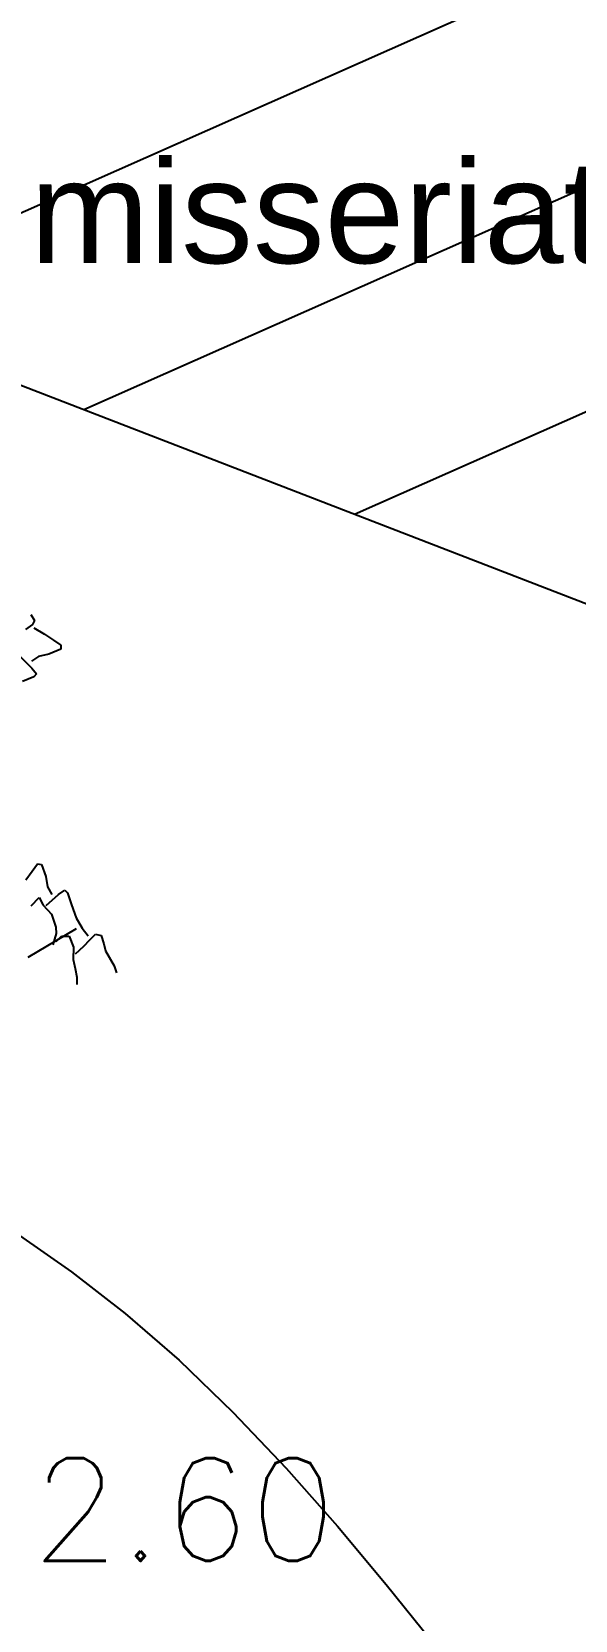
# Model space of a CAD drawing. Header units: millimetres. Extents: x 524954 to 526204, y 9523489 to 9524010.
# Drawn here: x 525412.78 to 525418.08, y 9523619.21 to 9523634.68 of the extents above; entities that cross this region are included whole.
import ezdxf

# ---------------------------------------------------------------- set-up
doc = ezdxf.new("R2010")
doc.units = ezdxf.units.MM
doc.header["$PDMODE"] = 32
doc.header["$PDSIZE"] = 0.5
doc.linetypes.add('ACAD_ISO12W100', pattern=[21, 12, -3, 0, -3, 0, -3])
doc.linetypes.add('CACHE2', pattern=[4.7625, 3.175, -1.5875])
for name, color, linetype in [('Arbre', 34, 'ACAD_ISO12W100'), ('Bati', 6, 'Continuous'), ('Bati_H', 1, 'Continuous'), ('CN_01_00', 3, 'Continuous'), ('TopoAlt', 3, 'Continuous'), ('TOPOJIS', 7, 'Continuous'), ('Toponomie', 7, 'CACHE2')]:
    doc.layers.add(name, color=color, linetype=linetype)
doc.styles.add('Simplex 1.0', font='Simplex.shx', dxfattribs={"width": 0.99, "height": 1})
doc.styles.get("Standard").update_dxf_attribs({"font": 'arial.ttf'})

# ---------------------------------------------------------------- blocks, each defined once
blk = doc.blocks.new('TCPOINT M')
at = {"color": 0}
blk.add_point((0, 0), dxfattribs=at)
at = {"layer": 'TopoAlt', "style": 'Simplex 1.0', "width": 0.99}
blk.add_attdef('ALT', (0.15, 0.15), '', height=1, dxfattribs=at)
blk = doc.blocks.new('v088')
at = {"color": 3, "linetype": 'Continuous'}
for p, q in [((2.673, 8.832), (2.708, 8.773)), ((2.691, 8.737), (2.621, 8.686)), ((2.708, 8.773), (2.691, 8.737)), ((2.701, 8.703), (2.805, 8.64)), ((2.805, 8.64), (2.893, 8.584)), ((2.893, 8.584), (2.966, 8.534)), ((2.966, 8.534), (2.964, 8.496)), ((2.568, 8.425), (2.683, 8.312)), ((2.749, 8.424), (2.679, 8.378)), ((2.848, 8.446), (2.749, 8.424)), ((2.964, 8.496), (2.848, 8.446)), ((2.704, 8.225), (2.591, 8.179)), ((2.683, 8.312), (2.729, 8.254)), ((2.729, 8.254), (2.704, 8.225)), ((2.685, 6.334), (2.739, 6.404)), ((2.739, 6.404), (2.777, 6.4)), ((2.777, 6.4), (2.82, 6.28)), ((2.623, 6.25), (2.685, 6.334)), ((2.82, 6.28), (2.835, 6.18)), ((2.677, 5.996), (2.754, 6.077)), ((2.754, 6.077), (2.793, 6.004)), ((2.823, 6), (2.943, 6.107)), ((2.835, 6.18), (2.877, 6.107)), ((2.943, 6.107), (3.004, 6.15)), ((3.004, 6.15), (3.031, 6.123)), ((3.031, 6.123), (3.07, 6.007)), ((2.793, 6.004), (2.873, 5.915)), ((2.873, 5.915), (2.916, 5.788)), ((3.07, 6.007), (3.116, 5.88)), ((3.116, 5.88), (3.173, 5.777)), ((2.92, 5.727), (2.889, 5.615)), ((2.916, 5.788), (2.92, 5.727)), ((3.173, 5.777), (3.231, 5.703)), ((2.92, 5.65), (2.973, 5.7)), ((2.973, 5.7), (3.047, 5.7)), ((3.047, 5.7), (3.089, 5.592)), ((3.089, 5.592), (3.085, 5.473)), ((3.108, 5.53), (3.189, 5.603)), ((3.189, 5.603), (3.247, 5.665)), ((3.247, 5.665), (3.304, 5.719)), ((3.304, 5.719), (3.358, 5.707)), ((3.358, 5.707), (3.385, 5.627)), ((3.385, 5.627), (3.4, 5.557)), ((3.085, 5.473), (3.104, 5.384)), ((3.4, 5.557), (3.485, 5.411)), ((3.104, 5.384), (3.12, 5.3)), ((3.12, 5.3), (3.12, 5.23)), ((3.485, 5.411), (3.508, 5.342))]:
    blk.add_line(p, q, dxfattribs=at)
at = {"linetype": 'Continuous'}
blk.add_line((2.646, 5.496), (3.119, 5.774), dxfattribs=at)

msp = doc.modelspace()

# ---------------------------------------------------------------- hatches: boundary and pattern name
at = {"layer": 'Bati_H'}
h = msp.add_hatch(dxfattribs=at)
h.set_pattern_fill('_U', color=256, scale=2, angle=203.9123, style=0, pattern_type=0)
h.set_pattern_definition([(203.912285576, (0, 0), (0.81067523046, -1.82833412447), [])])
h.paths.add_polyline_path([(525426.987, 9523632.133), (525408.362, 9523638.868), (525406.279, 9523633.706), (525424.916, 9523626.509), (525424.831, 9523626.542)])

# ---------------------------------------------------------------- linework, layer by layer
at = {"layer": 'Bati', "flags": 128}
msp.add_lwpolyline([(525426.987, 9523632.133), (525408.362, 9523638.868), (525408.362, 9523638.868), (525406.279, 9523633.706), (525424.916, 9523626.509), (525424.831, 9523626.542)], close=True, dxfattribs=at)
at = {"layer": 'CN_01_00', "elevation": 273, "flags": 128}
msp.add_lwpolyline([(525412.666, 9523622.953), (525413.173, 9523622.6), (525413.693, 9523622.196), (525414.219, 9523621.74), (525414.745, 9523621.233), (525415.262, 9523620.688), (525415.762, 9523620.123), (525416.238, 9523619.557), (525416.681, 9523619.005)], dxfattribs=at)

# ---------------------------------------------------------------- block references
at = {"layer": 'Arbre'}
msp.add_blockref('v088', (525410.102, 9523620.169), dxfattribs=at)
at = {"layer": 'TOPOJIS'}
ref = msp.add_blockref('TCPOINT M', (525411.036, 9523619.736, 272.6), dxfattribs=at)
ref.add_attrib('ALT', '272.60', (525411.086, 9523619.786, 272.6), dxfattribs={"layer": 'TopoAlt', "height": 1, "style": 'Simplex 1.0', "width": 0.99})

# ---------------------------------------------------------------- texts
at = {"layer": 'Toponomie', "insert": (525395.812, 9523633.424), "char_height": 1, "width": 42.68298, "attachment_point": 1}
msp.add_mtext('\\pxqc;Commisseriat de Police', dxfattribs=at)

doc.saveas('drawing.dxf')
